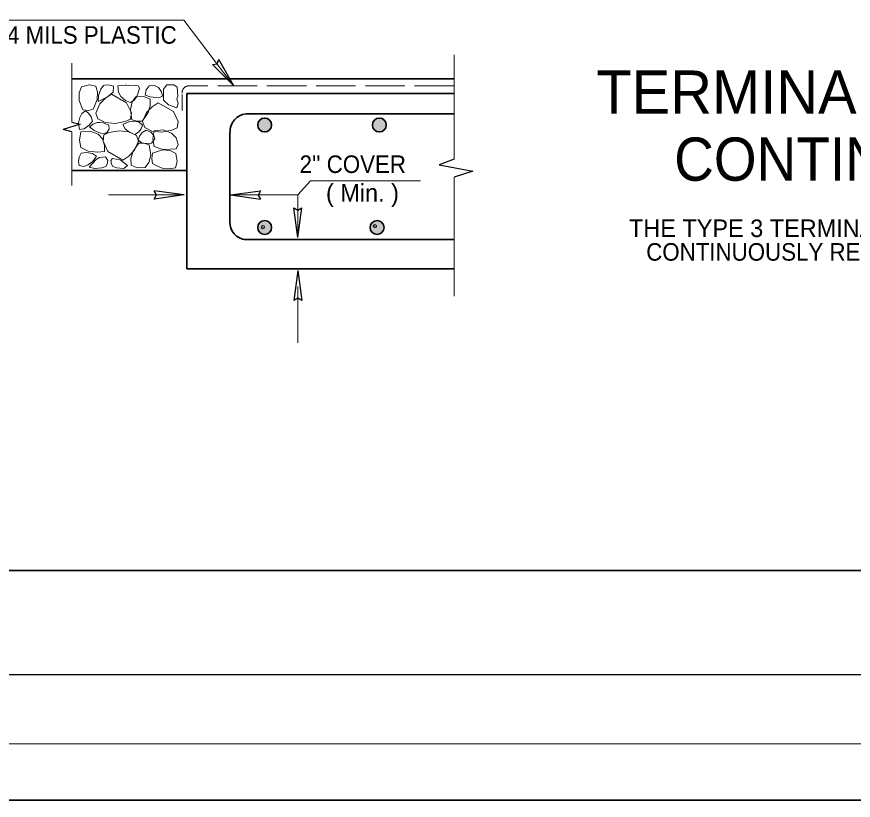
# Model space of a CAD drawing. Extents: x -581 to 228, y -451 to 4.
# Drawn here: x -172.4 to -92.1, y -450.7 to -375.5 of the extents above; entities that cross this region are included whole.
import ezdxf
from ezdxf.enums import TextEntityAlignment as Align

# ---------------------------------------------------------------- set-up
doc = ezdxf.new("R2010")
doc.units = 0
doc.header["$LTSCALE"] = 0.63
doc.header["$PDMODE"] = 32
doc.header["$PDSIZE"] = 0.315
doc.linetypes.add('LONG_DASHED', pattern=[7.5, 6, -1.5])
for name, color, linetype, lineweight in [('1', 7, 'Continuous', 13), ('10', 7, 'Continuous', 13), ('25', 7, 'Continuous', 35)]:
    doc.layers.add(name, color=color, linetype=linetype, lineweight=lineweight)

msp = doc.modelspace()

# ---------------------------------------------------------------- hatches: boundary and pattern name
at = {"layer": '25'}
for points in [[(-147.9604, -385.8698, 1), (-149.2944, -385.8698, 1)], [(-138.2854, -385.8698, 1), (-136.9514, -385.8698, 1)], [(-147.9604, -395.7027, 1), (-149.2944, -395.7027, 1)], [(-138.5048, -395.7027, 1), (-137.1707, -395.7027, 1)]]:
    msp.add_hatch(color=256, dxfattribs=at).paths.add_polyline_path(points)

# ---------------------------------------------------------------- linework, layer by layer
at = {"layer": '1', "lineweight": 25}
for p, q in [((-151.5932, -382.1119), (-153.0141, -379.5905)), ((-151.5932, -382.1119), (-153.6416, -380.0673)), ((-167.1402, -386.5244), (-167.9716, -386.3026)), ((-156.3672, -392.5819), (-159.2347, -392.1878)), ((-156.3672, -392.5819), (-159.2347, -392.9758)), ((-151.8925, -392.5847), (-149.0252, -392.1907)), ((-151.8925, -392.5847), (-149.0252, -392.9787)), ((-145.4417, -396.6785), (-145.8355, -393.8112)), ((-145.4417, -396.6785), (-145.0476, -393.8112)), ((-145.4444, -399.8397), (-145.8383, -402.7069)), ((-145.4444, -399.8397), (-145.0503, -402.7069)), ((-238.8765, -438.6151), (221.089, -438.6151))]:
    msp.add_line(p, q, dxfattribs=at)
at = {"layer": '1'}
for p, q in [((-130.4382, -389.1347), (-130.4382, -379.1199)), ((-167.1402, -385.5815), (-167.1402, -379.9243)), ((-167.1402, -386.5244), (-167.1402, -391.6712)), ((-130.4382, -402.2824), (-130.4382, -390.8675)), ((-163.6065, -392.5833), (-156.3667, -392.5833)), ((-145.443, -392.5833), (-151.893, -392.5833)), ((-145.443, -392.5833), (-145.443, -396.679)), ((-145.4282, -406.7847), (-145.4282, -401.3561)), ((-258.875, -445.2816), (221.089, -445.2816))]:
    msp.add_line(p, q, dxfattribs=at)
at = {"layer": '1', "lineweight": 35}
for p, q in [((-152.2753, -381.4434), (-167.1402, -381.4434)), ((-130.4493, -381.4434), (-151.9608, -381.4434)), ((-156.1163, -382.8522), (-156.1163, -399.6877)), ((-130.4493, -382.8522), (-156.1163, -382.8522)), ((-150.4137, -384.8112), (-130.4493, -384.8112)), ((-151.9707, -395.1702), (-151.9707, -386.5641)), ((-156.1163, -390.2447), (-167.1402, -390.2447)), ((-150.5912, -396.8742), (-130.4493, -396.8742)), ((-130.4493, -399.6877), (-156.1163, -399.6877)), ((-218.878, -428.6161), (214.4225, -428.6161))]:
    msp.add_line(p, q, dxfattribs=at)
at = {"layer": '1', "linetype": 'LONG_DASHED'}
for p, q in [((-130.4493, -382.1159), (-155.7653, -382.1159)), ((-156.5504, -384.4649), (-156.5504, -382.9337))]:
    msp.add_line(p, q, dxfattribs=at)
at = {"layer": '1'}
for points in [[(-151.8812, -381.754), (-156.3989, -375.8079), (-184.3548, -375.8079)], [(-145.443, -392.5833), (-144.2223, -391.2183), (-133.6689, -391.2183)]]:
    msp.add_lwpolyline(points, dxfattribs=at)
at = {"layer": '1', "lineweight": 25}
for points in [[(-153.6416, -380.0673), (-153.1906, -380.003), (-153.0141, -379.5905)], [(-167.1402, -385.5815), (-166.3346, -385.7965), (-167.9716, -386.3026)], [(-130.4382, -389.1347), (-131.8837, -389.6888), (-128.6435, -390.2843), (-130.4382, -390.8675)], [(-159.2347, -392.9758), (-159.0127, -392.5779), (-159.2347, -392.1878)], [(-149.0252, -392.1907), (-149.2471, -392.5889), (-149.0252, -392.9787)], [(-145.8355, -393.8112), (-145.4375, -394.033), (-145.0476, -393.8112)], [(-145.0503, -402.7069), (-145.4483, -402.4852), (-145.8383, -402.7069)]]:
    msp.add_lwpolyline(points, dxfattribs=at)
at = {"layer": '1'}
for points in [[(-164.8252, -382.1295), (-164.6743, -382.7137), (-164.708, -383.4174), (-164.9504, -384.0531), (-165.0927, -384.3562), (-165.5533, -384.4606), (-166.0828, -384.4269), (-166.4465, -383.5032), (-166.4406, -382.7677), (-166.1989, -382.2104), (-165.4548, -382.0024)], [(-163.8545, -382.0108), (-164.1087, -382.0772), (-164.3604, -382.4167), (-164.5758, -383.0437), (-164.6146, -383.5993), (-163.7054, -383.1498), (-163.1633, -382.7172), (-163.1262, -382.1513), (-163.5127, -382.0486)], [(-161.1647, -382.0757), (-160.7877, -382.1134), (-160.6371, -382.3398), (-160.7683, -382.7921), (-160.9013, -383.1312), (-161.1647, -383.4706), (-161.5225, -383.697), (-161.9947, -383.5083), (-162.4468, -383.1312), (-162.654, -382.7163), (-162.7113, -382.1134), (-162.0319, -382.0377), (-161.9191, -382.0377), (-161.6548, -382.0757), (-161.5799, -382.0377)], [(-158.8085, -382.2633), (-158.5257, -382.6792), (-158.4314, -383.0934), (-158.79, -383.2449), (-159.6192, -383.1692), (-160.0906, -383.0177), (-159.9963, -382.4907), (-159.7134, -382.1128), (-159.2049, -382.0757)], [(-157.0727, -384.2264), (-156.9414, -383.7737), (-157.0727, -383.3965), (-156.9793, -383.0942), (-157.0172, -382.2272), (-157.3565, -382.0007), (-158.0349, -382.0007), (-158.3547, -382.4167), (-158.3547, -383.4722), (-157.8462, -383.9242)], [(-161.52, -385.3201), (-161.4284, -384.7157), (-161.8803, -383.7349), (-163.3299, -382.9065), (-163.9168, -383.2828), (-164.4446, -383.8484), (-164.8383, -384.7163), (-164.6331, -385.2812), (-163.9336, -385.6214), (-162.9739, -385.7341), (-162.031, -385.5456)], [(-159.636, -383.3956), (-159.6183, -383.9992), (-159.807, -384.6778), (-160.1841, -385.2433), (-160.3903, -385.5078), (-160.8626, -385.5078), (-161.3711, -385.3569), (-161.5217, -384.3763), (-161.3526, -383.6599), (-160.9938, -383.17), (-160.2219, -383.1322)], [(-157.0339, -386.1501), (-156.9422, -385.5456), (-157.3942, -384.5651), (-158.8439, -383.7365), (-159.4307, -384.1128), (-159.9584, -384.6785), (-160.3524, -385.5465), (-160.1471, -386.1113), (-159.4474, -386.4514), (-158.4878, -386.5642), (-157.5449, -386.3756)], [(-166.384, -385.1432), (-166.1931, -384.7483), (-165.8151, -384.5219), (-165.5253, -384.7425), (-165.2712, -385.0894), (-165.1516, -385.496), (-165.4624, -385.8975), (-165.9498, -386.2292), (-166.4052, -386.3142), (-166.4877, -385.6442)], [(-163.7518, -386.5601), (-163.9714, -386.7032), (-164.3923, -386.6619), (-165.0009, -386.3992), (-165.4379, -386.0539), (-165.0869, -385.7721), (-164.7097, -385.6205), (-164.4453, -385.6205), (-164.1238, -385.6576), (-163.5824, -385.8857), (-163.5497, -386.2814)], [(-161.1084, -385.5078), (-160.6757, -385.5834), (-160.354, -385.8848), (-160.4872, -386.2242), (-160.7507, -386.5633), (-161.1084, -386.7898), (-161.5807, -386.6012), (-162.0327, -386.2242), (-162.2397, -385.8091), (-161.6178, -385.5456)], [(-164.011, -388.4112), (-163.9933, -387.8456), (-164.182, -387.2047), (-164.6146, -386.752), (-165.426, -386.4506), (-166.2739, -386.5255), (-166.4069, -387.3177), (-166.2739, -388.034), (-165.5768, -388.3733), (-164.6718, -388.487)], [(-164.0532, -386.8261), (-164.1447, -387.4304), (-163.6929, -388.4112), (-162.2431, -389.2393), (-161.6563, -388.8632), (-161.1286, -388.2975), (-160.7346, -387.4296), (-160.9401, -386.8648), (-161.6395, -386.5247), (-162.5992, -386.412), (-163.5421, -386.6004)], [(-160.0158, -387.6569), (-160.4484, -387.5811), (-160.7701, -387.2798), (-160.6371, -386.9404), (-160.3734, -386.6012), (-160.0158, -386.3748), (-159.5433, -386.5633), (-159.2791, -386.8656), (-159.1662, -387.2047), (-159.5064, -387.6191)], [(-157.13, -388.1468), (-156.9414, -387.7327), (-157.13, -387.092), (-157.5627, -386.6392), (-158.3743, -386.3377), (-159.2218, -386.4126), (-159.3548, -387.2047), (-159.2218, -387.9212), (-158.6006, -388.1468), (-158.2982, -388.2226)], [(-161.4502, -389.7312), (-161.4677, -389.1275), (-161.2792, -388.4492), (-160.9022, -387.8834), (-160.6958, -387.6191), (-160.2236, -387.6191), (-159.7152, -387.7697), (-159.5645, -388.7503), (-159.7337, -389.4667), (-160.0923, -389.9567), (-160.8643, -389.9947)], [(-165.5912, -389.6823), (-166.0028, -389.8372), (-166.4322, -389.7412), (-166.4902, -389.3818), (-166.4363, -388.9549), (-166.2436, -388.5788), (-165.7409, -388.5004), (-165.1601, -388.5956), (-164.7703, -388.8472), (-165.1718, -389.3902)], [(-157.1905, -389.9769), (-157.7841, -390.0856), (-158.4836, -390.0013), (-159.0998, -389.7135), (-159.392, -389.5502), (-159.4634, -389.083), (-159.3912, -388.5576), (-158.4441, -388.2605), (-157.7099, -388.3202), (-157.172, -388.6007), (-157.0179, -389.3582)], [(-163.7484, -389.6167), (-163.8815, -389.8431), (-164.2762, -389.9937), (-164.9378, -390.0317), (-165.4833, -389.9181), (-164.8048, -389.1646), (-164.485, -388.9762), (-163.8991, -388.9382), (-163.6929, -389.2774)], [(-163.3351, -389.6184), (-163.2019, -389.8448), (-162.8072, -389.9955), (-162.1456, -390.0334), (-161.8063, -389.7682), (-162.4099, -389.2783), (-162.5228, -389.2025), (-163.2391, -389.0896), (-163.3906, -389.2792)]]:
    msp.add_lwpolyline(points, close=True, dxfattribs=at)
at = {"layer": '1', "linetype": 'LONG_DASHED'}
msp.add_arc((-155.881, -382.7743), 0.6734, 76.0112, 184.00707, dxfattribs=at)
at = {"layer": '1', "lineweight": 35}
for centre, start, end in [((-150.3094, -386.4522), 93.63469, 183.26091), ((-150.3278, -395.2294), 176.73909, 266.36531)]:
    msp.add_arc(centre, 1.6443, start, end, dxfattribs=at)
at = {"layer": '1'}
for p in [(-148.8036, -395.6663), (-138.0468, -395.5883)]:
    msp.add_point(p, dxfattribs=at)
at = {"layer": '10', "lineweight": 35}
msp.add_lwpolyline([(-266.0746, -90.5474), (227.8348, -90.5474), (227.8348, -450.6856), (-266.0746, -450.6856)], close=True, dxfattribs=at)
at = {"layer": '25'}
for centre in [(-148.6274, -385.8698), (-137.6184, -385.8698), (-148.6274, -395.7027), (-137.8377, -395.7027)]:
    msp.add_circle(centre, 0.667, dxfattribs=at)

# ---------------------------------------------------------------- texts
at = {"layer": '1', "width": 0.95}
for s, p in [('2 LAYERS /4 MILS PLASTIC', (-170.9238, -378.0653)), ("2'' COVER", (-140.1697, -390.4724)), ("CONTINUOUSLY REINFORCED CONCRETE PAVEMENT.   SEE PLANS FOR VALUE OF PAVEMENT THICKNESS ''T''.", (-53.7077, -398.8914))]:
    msp.add_text(s, height=1.684, dxfattribs=at).set_placement(p, align=Align.CENTER)
at = {"layer": '1'}
msp.add_text('TERMINAL JOINT - TYPE 3 - BRIDGE APPROACH ', height=4.153, dxfattribs=at).set_placement((-116.7857, -384.7864))
at = {"layer": '1', "width": 0.95}
msp.add_text('CONTINUOUSLY REINFORCED CONCRETE', height=4.153, dxfattribs=at).set_placement((-109.3163, -391.2191))
at = {"layer": '1'}
for s, p in [('( Min. )', (-139.2405, -393.2249)), ('THE TYPE 3 TERMINAL JOINT FOR BRIDGE APPROACHES,  AS SHOWN THIS DETAIL,  SHALL BE PAID FOR AS ', (-53.9036, -396.6213))]:
    msp.add_text(s, height=1.684, dxfattribs=at).set_placement(p, align=Align.CENTER)

doc.saveas('drawing.dxf')
